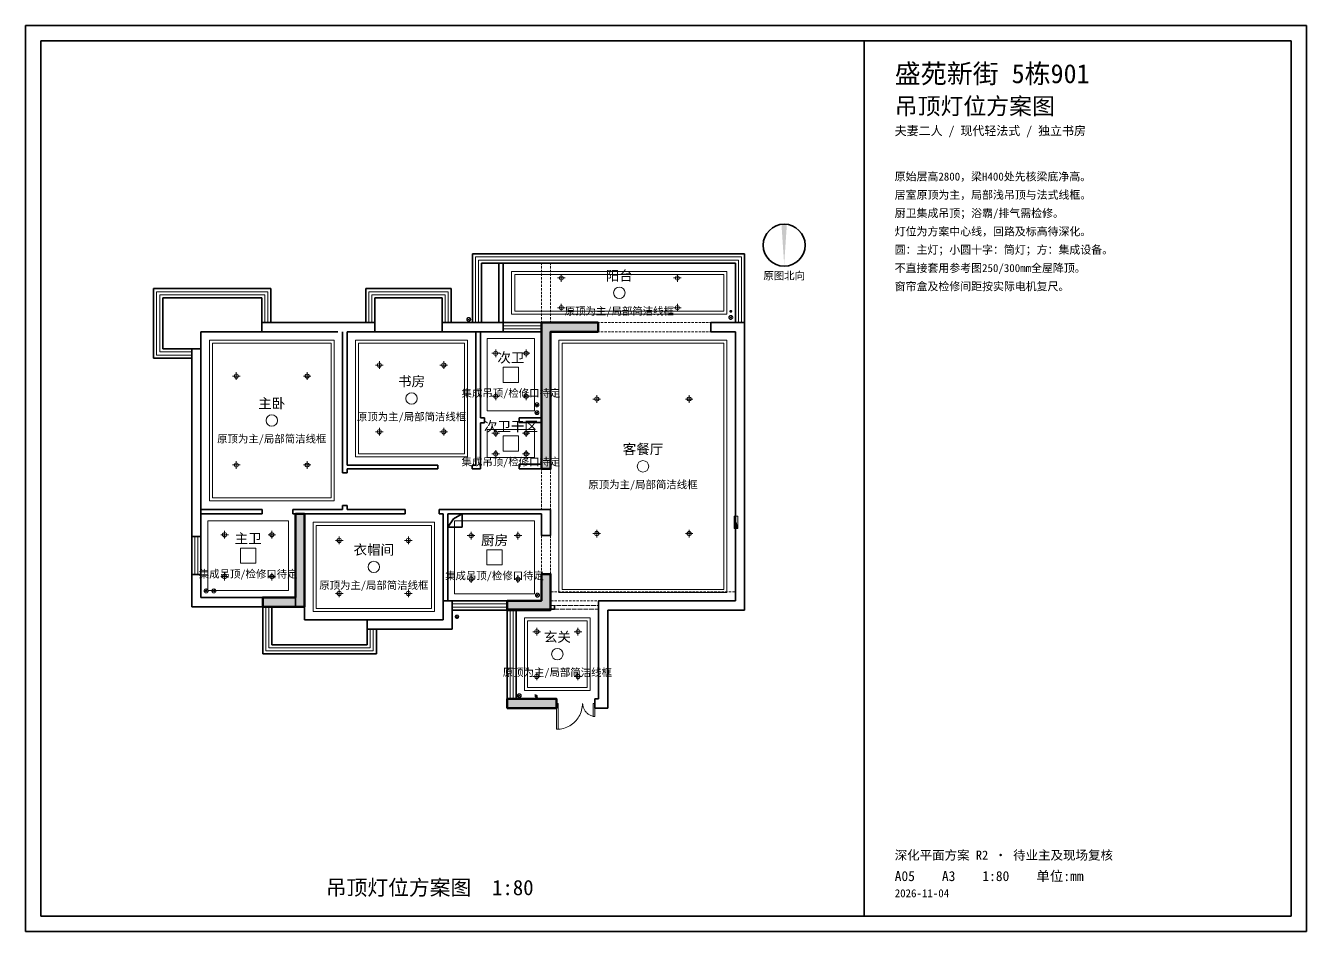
# Model space of a CAD drawing. Header units: millimetres. Extents: x -4600 to 229000, y -4300 to 19460.
# Drawn here: x 155400 to 189000, y -4300 to 19460 of the extents above; entities that cross this region are included whole.
import ezdxf
from ezdxf.enums import TextEntityAlignment as Align

# ---------------------------------------------------------------- set-up
doc = ezdxf.new("R2010")
doc.units = ezdxf.units.MM
doc.header["$LTSCALE"] = 100
doc.linetypes.add('DASHED', pattern=[1.524, 1.27, -0.254])
for name, color, linetype, lineweight in [('A-EX-BEAM', 8, 'Continuous', 13), ('A-EX-DOOR', 3, 'Continuous', 18), ('A-EX-OPENING', 8, 'DASHED', 13), ('A-EX-SERVICE', 6, 'Continuous', 13), ('A-EX-STRUCT', 7, 'Continuous', 50), ('A-EX-WALL', 7, 'Continuous', 35), ('A-EX-WINDOW', 4, 'Continuous', 18), ('A-NOTE', 7, 'Continuous', 18), ('A-SHEET', 7, 'Continuous', 35), ('A-TEXT', 7, 'Continuous', 18), ('R2-CEILING', 4, 'Continuous', 18), ('R2-LEGEND', 7, 'Continuous', 18), ('R2-LIGHT', 2, 'Continuous', 18)]:
    doc.layers.add(name, color=color, linetype=linetype, lineweight=lineweight)
doc.styles.add('CJK', font='simsun.ttc')

# ---------------------------------------------------------------- blocks, each defined once
blk = doc.blocks.new('SOURCE_PROPOSED')
at = {"layer": 'A-EX-STRUCT'}
for points in [[(8931, 9870), (10419, 9870), (10419, 9630), (9172, 9630), (9172, 6030), (8931, 6030)], [(2479, 4851), (2720, 4851), (2720, 2416), (1622, 2416), (1622, 2660), (2479, 2660)], [(8931, 3272), (9172, 3272), (9172, 2329), (8034, 2329), (8034, 2571), (8931, 2571)], [(8034, 0), (9329, 0), (9329, -241), (8034, -241)]]:
    blk.add_hatch(color=256, dxfattribs=at).paths.add_polyline_path(points)
at = {"layer": 'A-EX-BEAM'}
for p, q in [((8931, 11380), (8931, 11430)), ((9172, 11380), (9172, 11430)), ((8931, 11285), (8931, 11350)), ((8931, 11189), (8931, 11254)), ((8931, 11094), (8931, 11159)), ((9172, 11285), (9172, 11350)), ((9172, 11189), (9172, 11254)), ((9172, 11094), (9172, 11159)), ((8931, 11002), (8931, 11063)), ((8931, 10906), (8931, 10967)), ((8931, 10811), (8931, 10872)), ((8931, 10715), (8931, 10776)), ((9172, 11002), (9172, 11063)), ((9172, 10906), (9172, 10967)), ((9172, 10811), (9172, 10872)), ((9172, 10715), (9172, 10776)), ((8931, 10619), (8931, 10681)), ((8931, 10524), (8931, 10589)), ((8931, 10428), (8931, 10493)), ((9172, 10619), (9172, 10681)), ((9172, 10524), (9172, 10589)), ((9172, 10428), (9172, 10493)), ((8931, 10333), (8931, 10398)), ((8931, 10237), (8931, 10302)), ((8931, 10141), (8931, 10206)), ((8931, 10046), (8931, 10111)), ((9172, 10333), (9172, 10398)), ((9172, 10237), (9172, 10302)), ((9172, 10141), (9172, 10206)), ((9172, 10046), (9172, 10111)), ((8931, 9954), (8931, 10015)), ((8931, 9870), (8931, 9920)), ((9172, 9954), (9172, 10015)), ((9172, 9870), (9172, 9920)), ((10419, 9870), (10457, 9870)), ((10487, 9870), (10552, 9870)), ((10583, 9870), (10644, 9870)), ((10679, 9870), (10740, 9870)), ((10774, 9870), (10835, 9870)), ((10870, 9870), (10931, 9870)), ((10961, 9870), (11026, 9870)), ((11057, 9870), (11122, 9870)), ((11153, 9870), (11218, 9870)), ((11248, 9870), (11313, 9870)), ((11344, 9870), (11409, 9870)), ((11439, 9870), (11504, 9870)), ((11535, 9870), (11600, 9870)), ((11630, 9870), (11692, 9870)), ((11726, 9870), (11787, 9870)), ((11822, 9870), (11883, 9870)), ((11917, 9870), (11978, 9870)), ((12009, 9870), (12074, 9870)), ((12105, 9870), (12170, 9870)), ((12200, 9870), (12265, 9870)), ((12296, 9870), (12361, 9870)), ((12391, 9870), (12456, 9870)), ((12487, 9870), (12552, 9870)), ((12582, 9870), (12644, 9870)), ((12678, 9870), (12739, 9870)), ((12774, 9870), (12835, 9870)), ((12869, 9870), (12930, 9870)), ((12961, 9870), (13026, 9870)), ((13057, 9870), (13122, 9870)), ((13152, 9870), (13217, 9870)), ((13248, 9870), (13313, 9870)), ((13343, 9870), (13378, 9870)), ((10419, 9630), (10457, 9630)), ((10487, 9630), (10552, 9630)), ((10583, 9630), (10644, 9630)), ((10679, 9630), (10740, 9630)), ((10774, 9630), (10835, 9630)), ((10870, 9630), (10931, 9630)), ((10961, 9630), (11026, 9630)), ((11057, 9630), (11122, 9630)), ((11153, 9630), (11218, 9630)), ((11248, 9630), (11313, 9630)), ((11344, 9630), (11409, 9630)), ((11439, 9630), (11504, 9630)), ((11535, 9630), (11600, 9630)), ((11630, 9630), (11692, 9630)), ((11726, 9630), (11787, 9630)), ((11822, 9630), (11883, 9630)), ((11917, 9630), (11978, 9630)), ((12009, 9630), (12074, 9630)), ((12105, 9630), (12170, 9630)), ((12200, 9630), (12265, 9630)), ((12296, 9630), (12361, 9630)), ((12391, 9630), (12456, 9630)), ((12487, 9630), (12552, 9630)), ((12582, 9630), (12644, 9630)), ((12678, 9630), (12739, 9630)), ((12774, 9630), (12835, 9630)), ((12869, 9630), (12930, 9630)), ((12961, 9630), (13026, 9630)), ((13057, 9630), (13122, 9630)), ((13152, 9630), (13217, 9630)), ((13248, 9630), (13313, 9630)), ((13343, 9630), (13378, 9630)), ((8931, 6030), (8931, 5992)), ((8931, 5961), (8931, 5900)), ((8931, 5865), (8931, 5804)), ((8931, 5770), (8931, 5709)), ((9172, 6030), (9172, 5992)), ((9172, 5961), (9172, 5900)), ((9172, 5865), (9172, 5804)), ((9172, 5770), (9172, 5709)), ((8931, 5674), (8931, 5613)), ((8931, 5578), (8931, 5517)), ((8931, 5487), (8931, 5422)), ((8931, 5391), (8931, 5326)), ((9172, 5674), (9172, 5613)), ((9172, 5578), (9172, 5517)), ((9172, 5487), (9172, 5422)), ((9172, 5391), (9172, 5326)), ((8931, 5295), (8931, 5230)), ((8931, 5200), (8931, 5135)), ((8931, 5104), (8931, 5039)), ((9172, 5295), (9172, 5230)), ((9172, 5200), (9172, 5135)), ((9172, 5104), (9172, 5039)), ((8931, 5008), (8931, 4970)), ((9172, 5008), (9172, 4970)), ((13986, 4794), (13986, 4473)), ((14085, 4794), (13986, 4794)), ((14085, 4469), (13986, 4794)), ((13986, 4790), (13989, 4790)), ((13986, 4771), (13997, 4763)), ((13986, 4756), (14005, 4737)), ((13986, 4737), (14012, 4710)), ((13986, 4718), (14020, 4683)), ((13997, 4794), (13997, 4794)), ((14085, 4469), (14085, 4794)), ((14085, 4794), (14085, 4794)), ((13986, 4698), (14028, 4656)), ((13986, 4679), (14039, 4630)), ((13986, 4660), (14047, 4603)), ((13986, 4645), (14054, 4576)), ((13986, 4626), (14062, 4549)), ((13986, 4607), (14070, 4523)), ((13986, 4588), (14077, 4496)), ((13986, 4568), (14085, 4469)), ((13986, 4549), (14066, 4469)), ((13986, 4530), (14047, 4469)), ((13986, 4515), (14028, 4469)), ((13986, 4496), (14012, 4469)), ((13986, 4477), (13993, 4469)), ((13986, 4469), (14085, 4469)), ((13997, 4473), (13997, 4473)), ((14066, 4473), (14066, 4473)), ((8931, 4289), (8931, 4224)), ((8931, 4194), (8931, 4129)), ((8931, 4098), (8931, 4033)), ((9172, 4289), (9172, 4224)), ((9172, 4194), (9172, 4129)), ((9172, 4098), (9172, 4033)), ((8931, 4002), (8931, 3941)), ((8931, 3907), (8931, 3846)), ((8931, 3811), (8931, 3750)), ((8931, 3716), (8931, 3654)), ((9172, 4002), (9172, 3941)), ((9172, 3907), (9172, 3846)), ((9172, 3811), (9172, 3750)), ((9172, 3716), (9172, 3654)), ((8931, 3624), (8931, 3559)), ((8931, 3528), (8931, 3463)), ((8931, 3433), (8931, 3368)), ((9172, 3624), (9172, 3559)), ((9172, 3528), (9172, 3463)), ((9172, 3433), (9172, 3368)), ((8931, 3337), (8931, 3272)), ((9172, 3337), (9172, 3272)), ((9172, 2809), (9245, 2809)), ((9279, 2809), (9340, 2809)), ((9375, 2809), (9436, 2809)), ((9467, 2809), (9532, 2809)), ((9562, 2809), (9627, 2809)), ((9658, 2809), (9723, 2809)), ((9753, 2809), (9818, 2809)), ((9849, 2809), (9914, 2809)), ((9944, 2809), (10009, 2809)), ((10040, 2809), (10101, 2809)), ((10136, 2809), (10197, 2809)), ((10231, 2809), (10292, 2809)), ((10327, 2809), (10388, 2809)), ((10419, 2809), (10484, 2809)), ((10514, 2809), (10579, 2809)), ((10610, 2809), (10675, 2809)), ((10705, 2809), (10770, 2809)), ((10801, 2809), (10866, 2809)), ((10896, 2809), (10961, 2809)), ((10992, 2809), (11053, 2809)), ((11088, 2809), (11149, 2809)), ((11183, 2809), (11244, 2809)), ((11279, 2809), (11340, 2809)), ((11374, 2809), (11436, 2809)), ((11466, 2809), (11531, 2809)), ((11562, 2809), (11627, 2809)), ((11657, 2809), (11722, 2809)), ((11753, 2809), (11818, 2809)), ((11848, 2809), (11913, 2809)), ((11944, 2809), (12009, 2809)), ((12040, 2809), (12101, 2809)), ((12135, 2809), (12196, 2809)), ((12231, 2809), (12292, 2809)), ((12326, 2809), (12387, 2809)), ((12418, 2809), (12483, 2809)), ((12514, 2809), (12579, 2809)), ((12609, 2809), (12674, 2809)), ((12705, 2809), (12770, 2809)), ((12800, 2809), (12865, 2809)), ((12896, 2809), (12961, 2809)), ((12992, 2809), (13053, 2809)), ((13087, 2809), (13148, 2809)), ((13183, 2809), (13244, 2809)), ((13278, 2809), (13339, 2809)), ((13370, 2809), (13435, 2809)), ((13466, 2809), (13531, 2809)), ((13561, 2809), (13626, 2809)), ((13657, 2809), (13722, 2809)), ((13752, 2809), (13817, 2809)), ((13848, 2809), (13913, 2809)), ((13944, 2809), (14020, 2809)), ((9172, 2571), (9245, 2571)), ((9279, 2571), (9340, 2571)), ((9375, 2571), (9436, 2571)), ((9467, 2571), (9532, 2571)), ((9562, 2571), (9627, 2571)), ((9658, 2571), (9723, 2571)), ((9753, 2571), (9818, 2571)), ((9849, 2571), (9914, 2571)), ((9944, 2571), (10009, 2571)), ((10040, 2571), (10101, 2571)), ((10136, 2571), (10197, 2571)), ((10231, 2571), (10292, 2571)), ((10327, 2571), (10388, 2571)), ((10419, 2571), (10484, 2571)), ((10514, 2571), (10579, 2571)), ((10610, 2571), (10675, 2571)), ((10705, 2571), (10770, 2571)), ((10801, 2571), (10866, 2571)), ((10896, 2571), (10961, 2571)), ((10992, 2571), (11053, 2571)), ((11088, 2571), (11149, 2571)), ((11183, 2571), (11244, 2571)), ((11279, 2571), (11340, 2571)), ((11374, 2571), (11436, 2571)), ((11466, 2571), (11531, 2571)), ((11562, 2571), (11627, 2571)), ((11657, 2571), (11722, 2571)), ((11753, 2571), (11818, 2571)), ((11848, 2571), (11913, 2571)), ((11944, 2571), (12009, 2571)), ((12040, 2571), (12101, 2571)), ((12135, 2571), (12196, 2571)), ((12231, 2571), (12292, 2571)), ((12326, 2571), (12387, 2571)), ((12418, 2571), (12483, 2571)), ((12514, 2571), (12579, 2571)), ((12609, 2571), (12674, 2571)), ((12705, 2571), (12770, 2571)), ((12800, 2571), (12865, 2571)), ((12896, 2571), (12961, 2571)), ((12992, 2571), (13053, 2571)), ((13087, 2571), (13148, 2571)), ((13183, 2571), (13244, 2571)), ((13278, 2571), (13339, 2571)), ((13370, 2571), (13435, 2571)), ((13466, 2571), (13531, 2571)), ((13561, 2571), (13626, 2571)), ((13657, 2571), (13722, 2571)), ((13752, 2571), (13817, 2571)), ((13848, 2571), (13913, 2571)), ((13944, 2571), (14020, 2571))]:
    blk.add_line(p, q, dxfattribs=at)
at = {"layer": 'A-EX-DOOR'}
for p, q in [((10285, -459), (10285, -122)), ((10331, -122), (10285, -122)), ((10331, -122), (10331, -459)), ((10331, -459), (10285, -459))]:
    blk.add_line(p, q, dxfattribs=at)
blk.add_lwpolyline([(9329, -122), (9375, -122), (9375, -799), (9329, -799)], close=True, dxfattribs=at)
for points in [[(9331, -799), (9377, -798), (9423, -793), (9468, -785), (9511, -775), (9554, -762), (9595, -746), (9635, -727), (9673, -706), (9710, -683), (9746, -658), (9779, -630), (9811, -600), (9840, -569), (9868, -535), (9894, -500), (9917, -463), (9938, -425), (9956, -385), (9972, -343), (9985, -301), (9996, -257), (10003, -213), (10008, -167), (10009, -120)], [(10013, -118), (10014, -138), (10016, -158), (10019, -178), (10024, -197), (10029, -216), (10035, -235), (10042, -253), (10050, -271), (10060, -288), (10070, -304), (10080, -320), (10092, -335), (10105, -350), (10118, -364), (10132, -377), (10147, -390), (10162, -401), (10179, -412), (10195, -422), (10213, -431), (10231, -439), (10250, -446), (10269, -453), (10288, -458)]]:
    blk.add_lwpolyline(points, dxfattribs=at)
at = {"layer": 'A-EX-OPENING'}
for p, q in [((9172, 2447), (10430, 2447)), ((9272, 2348), (10430, 2348))]:
    blk.add_line(p, q, dxfattribs=at)
at = {"layer": 'A-EX-SERVICE'}
for p, q in [((8931, 11380), (8931, 11430)), ((9172, 11380), (9172, 11430)), ((8931, 11285), (8931, 11350)), ((8931, 11189), (8931, 11254)), ((8931, 11094), (8931, 11159)), ((9172, 11285), (9172, 11350)), ((9172, 11189), (9172, 11254)), ((9172, 11094), (9172, 11159)), ((8931, 11002), (8931, 11063)), ((8931, 10906), (8931, 10967)), ((8931, 10811), (8931, 10872)), ((8931, 10715), (8931, 10776)), ((9172, 11002), (9172, 11063)), ((9172, 10906), (9172, 10967)), ((9172, 10811), (9172, 10872)), ((9172, 10715), (9172, 10776)), ((8931, 10619), (8931, 10681)), ((8931, 10524), (8931, 10589)), ((8931, 10428), (8931, 10493)), ((9172, 10619), (9172, 10681)), ((9172, 10524), (9172, 10589)), ((9172, 10428), (9172, 10493)), ((8931, 10333), (8931, 10398)), ((8931, 10237), (8931, 10302)), ((8931, 10141), (8931, 10206)), ((8931, 10046), (8931, 10111)), ((9172, 10333), (9172, 10398)), ((9172, 10237), (9172, 10302)), ((9172, 10141), (9172, 10206)), ((9172, 10046), (9172, 10111)), ((13875, 10145), (13917, 10180)), ((13921, 10149), (13875, 10176)), ((7064, 9920), (6980, 9981)), ((6984, 9912), (7060, 9989)), ((8931, 9954), (8931, 10015)), ((8931, 9870), (8931, 9920)), ((9172, 9954), (9172, 10015)), ((9172, 9870), (9172, 9920)), ((10419, 9870), (10457, 9870)), ((10487, 9870), (10552, 9870)), ((10583, 9870), (10644, 9870)), ((10679, 9870), (10740, 9870)), ((10774, 9870), (10835, 9870)), ((10870, 9870), (10931, 9870)), ((10961, 9870), (11026, 9870)), ((11057, 9870), (11122, 9870)), ((11153, 9870), (11218, 9870)), ((11248, 9870), (11313, 9870)), ((11344, 9870), (11409, 9870)), ((11439, 9870), (11504, 9870)), ((11535, 9870), (11600, 9870)), ((11630, 9870), (11692, 9870)), ((11726, 9870), (11787, 9870)), ((11822, 9870), (11883, 9870)), ((11917, 9870), (11978, 9870)), ((12009, 9870), (12074, 9870)), ((12105, 9870), (12170, 9870)), ((12200, 9870), (12265, 9870)), ((12296, 9870), (12361, 9870)), ((12391, 9870), (12456, 9870)), ((12487, 9870), (12552, 9870)), ((12582, 9870), (12644, 9870)), ((12678, 9870), (12739, 9870)), ((12774, 9870), (12835, 9870)), ((12869, 9870), (12930, 9870)), ((12961, 9870), (13026, 9870)), ((13057, 9870), (13122, 9870)), ((13152, 9870), (13217, 9870)), ((13248, 9870), (13313, 9870)), ((13343, 9870), (13378, 9870)), ((13940, 9973), (13856, 10034)), ((13859, 9966), (13936, 10042)), ((10419, 9630), (10457, 9630)), ((10487, 9630), (10552, 9630)), ((10583, 9630), (10644, 9630)), ((10679, 9630), (10740, 9630)), ((10774, 9630), (10835, 9630)), ((10870, 9630), (10931, 9630)), ((10961, 9630), (11026, 9630)), ((11057, 9630), (11122, 9630)), ((11153, 9630), (11218, 9630)), ((11248, 9630), (11313, 9630)), ((11344, 9630), (11409, 9630)), ((11439, 9630), (11504, 9630)), ((11535, 9630), (11600, 9630)), ((11630, 9630), (11692, 9630)), ((11726, 9630), (11787, 9630)), ((11822, 9630), (11883, 9630)), ((11917, 9630), (11978, 9630)), ((12009, 9630), (12074, 9630)), ((12105, 9630), (12170, 9630)), ((12200, 9630), (12265, 9630)), ((12296, 9630), (12361, 9630)), ((12391, 9630), (12456, 9630)), ((12487, 9630), (12552, 9630)), ((12582, 9630), (12644, 9630)), ((12678, 9630), (12739, 9630)), ((12774, 9630), (12835, 9630)), ((12869, 9630), (12930, 9630)), ((12961, 9630), (13026, 9630)), ((13057, 9630), (13122, 9630)), ((13152, 9630), (13217, 9630)), ((13248, 9630), (13313, 9630)), ((13343, 9630), (13378, 9630)), ((8855, 7681), (8771, 7742)), ((8775, 7673), (8851, 7750)), ((8855, 7475), (8771, 7540)), ((8775, 7471), (8851, 7543)), ((8931, 6030), (8931, 5992)), ((8931, 5961), (8931, 5900)), ((8931, 5865), (8931, 5804)), ((8931, 5770), (8931, 5709)), ((9172, 6030), (9172, 5992)), ((9172, 5961), (9172, 5900)), ((9172, 5865), (9172, 5804)), ((9172, 5770), (9172, 5709)), ((8931, 5674), (8931, 5613)), ((8931, 5578), (8931, 5517)), ((8931, 5487), (8931, 5422)), ((8931, 5391), (8931, 5326)), ((9172, 5674), (9172, 5613)), ((9172, 5578), (9172, 5517)), ((9172, 5487), (9172, 5422)), ((9172, 5391), (9172, 5326)), ((8931, 5295), (8931, 5230)), ((8931, 5200), (8931, 5135)), ((8931, 5104), (8931, 5039)), ((9172, 5295), (9172, 5230)), ((9172, 5200), (9172, 5135)), ((9172, 5104), (9172, 5039)), ((8931, 5008), (8931, 4970)), ((9172, 5008), (9172, 4970)), ((13986, 4794), (13986, 4473)), ((14085, 4794), (13986, 4794)), ((14085, 4469), (13986, 4794)), ((13986, 4790), (13989, 4790)), ((13986, 4771), (13997, 4763)), ((13986, 4756), (14005, 4737)), ((13986, 4737), (14012, 4710)), ((13986, 4718), (14020, 4683)), ((13997, 4794), (13997, 4794)), ((14085, 4469), (14085, 4794)), ((14085, 4794), (14085, 4794)), ((13986, 4698), (14028, 4656)), ((13986, 4679), (14039, 4630)), ((13986, 4660), (14047, 4603)), ((13986, 4645), (14054, 4576)), ((13986, 4626), (14062, 4549)), ((13986, 4607), (14070, 4523)), ((13986, 4588), (14077, 4496)), ((13986, 4568), (14085, 4469)), ((13986, 4549), (14066, 4469)), ((13986, 4530), (14047, 4469)), ((13986, 4515), (14028, 4469)), ((13986, 4496), (14012, 4469)), ((13986, 4477), (13993, 4469)), ((13986, 4469), (14085, 4469)), ((13997, 4473), (13997, 4473)), ((14066, 4473), (14066, 4473)), ((8931, 4289), (8931, 4224)), ((8931, 4194), (8931, 4129)), ((8931, 4098), (8931, 4033)), ((9172, 4289), (9172, 4224)), ((9172, 4194), (9172, 4129)), ((9172, 4098), (9172, 4033)), ((8931, 4002), (8931, 3941)), ((8931, 3907), (8931, 3846)), ((8931, 3811), (8931, 3750)), ((8931, 3716), (8931, 3654)), ((9172, 4002), (9172, 3941)), ((9172, 3907), (9172, 3846)), ((9172, 3811), (9172, 3750)), ((9172, 3716), (9172, 3654)), ((8931, 3624), (8931, 3559)), ((8931, 3528), (8931, 3463)), ((8931, 3433), (8931, 3368)), ((9172, 3624), (9172, 3559)), ((9172, 3528), (9172, 3463)), ((9172, 3433), (9172, 3368)), ((8931, 3337), (8931, 3272)), ((9172, 3337), (9172, 3272)), ((176, 2798), (92, 2863)), ((96, 2794), (172, 2867)), ((379, 2798), (295, 2863)), ((298, 2794), (375, 2867)), ((8866, 2687), (8778, 2748)), ((8786, 2679), (8859, 2752)), ((9172, 2809), (9245, 2809)), ((9279, 2809), (9340, 2809)), ((9375, 2809), (9436, 2809)), ((9467, 2809), (9532, 2809)), ((9562, 2809), (9627, 2809)), ((9658, 2809), (9723, 2809)), ((9753, 2809), (9818, 2809)), ((9849, 2809), (9914, 2809)), ((9944, 2809), (10009, 2809)), ((10040, 2809), (10101, 2809)), ((10136, 2809), (10197, 2809)), ((10231, 2809), (10292, 2809)), ((10327, 2809), (10388, 2809)), ((10419, 2809), (10484, 2809)), ((10514, 2809), (10579, 2809)), ((10610, 2809), (10675, 2809)), ((10705, 2809), (10770, 2809)), ((10801, 2809), (10866, 2809)), ((10896, 2809), (10961, 2809)), ((10992, 2809), (11053, 2809)), ((11088, 2809), (11149, 2809)), ((11183, 2809), (11244, 2809)), ((11279, 2809), (11340, 2809)), ((11374, 2809), (11436, 2809)), ((11466, 2809), (11531, 2809)), ((11562, 2809), (11627, 2809)), ((11657, 2809), (11722, 2809)), ((11753, 2809), (11818, 2809)), ((11848, 2809), (11913, 2809)), ((11944, 2809), (12009, 2809)), ((12040, 2809), (12101, 2809)), ((12135, 2809), (12196, 2809)), ((12231, 2809), (12292, 2809)), ((12326, 2809), (12387, 2809)), ((12418, 2809), (12483, 2809)), ((12514, 2809), (12579, 2809)), ((12609, 2809), (12674, 2809)), ((12705, 2809), (12770, 2809)), ((12800, 2809), (12865, 2809)), ((12896, 2809), (12961, 2809)), ((12992, 2809), (13053, 2809)), ((13087, 2809), (13148, 2809)), ((13183, 2809), (13244, 2809)), ((13278, 2809), (13339, 2809)), ((13370, 2809), (13435, 2809)), ((13466, 2809), (13531, 2809)), ((13561, 2809), (13626, 2809)), ((13657, 2809), (13722, 2809)), ((13752, 2809), (13817, 2809)), ((13848, 2809), (13913, 2809)), ((13944, 2809), (14020, 2809)), ((9172, 2571), (9245, 2571)), ((9279, 2571), (9340, 2571)), ((9375, 2571), (9436, 2571)), ((9467, 2571), (9532, 2571)), ((9562, 2571), (9627, 2571)), ((9658, 2571), (9723, 2571)), ((9753, 2571), (9818, 2571)), ((9849, 2571), (9914, 2571)), ((9944, 2571), (10009, 2571)), ((10040, 2571), (10101, 2571)), ((10136, 2571), (10197, 2571)), ((10231, 2571), (10292, 2571)), ((10327, 2571), (10388, 2571)), ((10419, 2571), (10484, 2571)), ((10514, 2571), (10579, 2571)), ((10610, 2571), (10675, 2571)), ((10705, 2571), (10770, 2571)), ((10801, 2571), (10866, 2571)), ((10896, 2571), (10961, 2571)), ((10992, 2571), (11053, 2571)), ((11088, 2571), (11149, 2571)), ((11183, 2571), (11244, 2571)), ((11279, 2571), (11340, 2571)), ((11374, 2571), (11436, 2571)), ((11466, 2571), (11531, 2571)), ((11562, 2571), (11627, 2571)), ((11657, 2571), (11722, 2571)), ((11753, 2571), (11818, 2571)), ((11848, 2571), (11913, 2571)), ((11944, 2571), (12009, 2571)), ((12040, 2571), (12101, 2571)), ((12135, 2571), (12196, 2571)), ((12231, 2571), (12292, 2571)), ((12326, 2571), (12387, 2571)), ((12418, 2571), (12483, 2571)), ((12514, 2571), (12579, 2571)), ((12609, 2571), (12674, 2571)), ((12705, 2571), (12770, 2571)), ((12800, 2571), (12865, 2571)), ((12896, 2571), (12961, 2571)), ((12992, 2571), (13053, 2571)), ((13087, 2571), (13148, 2571)), ((13183, 2571), (13244, 2571)), ((13278, 2571), (13339, 2571)), ((13370, 2571), (13435, 2571)), ((13466, 2571), (13531, 2571)), ((13561, 2571), (13626, 2571)), ((13657, 2571), (13722, 2571)), ((13752, 2571), (13817, 2571)), ((13848, 2571), (13913, 2571)), ((13944, 2571), (14020, 2571)), ((6669, 2153), (6684, 2153)), ((6684, 2153), (6688, 2153)), ((6692, 2153), (6707, 2153)), ((6711, 2130), (6707, 2126)), ((6707, 2126), (6711, 2122)), ((6711, 2153), (6719, 2153)), ((6715, 2134), (6711, 2130)), ((6711, 2122), (6715, 2118)), ((6715, 2187), (6715, 2202)), ((6715, 2179), (6715, 2183)), ((6715, 2164), (6715, 2176)), ((6715, 2149), (6715, 2156)), ((6715, 2130), (6715, 2145)), ((6719, 2130), (6715, 2134)), ((6715, 2107), (6715, 2122)), ((6715, 2118), (6719, 2122)), ((6722, 2126), (6719, 2130)), ((6719, 2122), (6722, 2126)), ((6722, 2153), (6738, 2153)), ((6742, 2153), (6746, 2153)), ((6749, 2153), (6765, 2153)), ((8392, 50), (8308, 111)), ((8312, 42), (8389, 119)), ((8759, 115), (8828, 23)), ((8767, 73), (8771, 76)), ((8821, 73), (8767, 73)), ((8821, 73), (8767, 73)), ((8767, 73), (8821, 65)), ((8767, 73), (8821, 65)), ((8771, 65), (8767, 73)), ((8771, 80), (8775, 84)), ((8821, 80), (8771, 80)), ((8821, 80), (8771, 80)), ((8771, 80), (8821, 76)), ((8771, 80), (8821, 76)), ((8771, 76), (8771, 80)), ((8821, 76), (8771, 76)), ((8821, 76), (8771, 76)), ((8771, 76), (8821, 73)), ((8771, 76), (8821, 73)), ((8821, 65), (8771, 65)), ((8821, 65), (8771, 65)), ((8771, 65), (8821, 61)), ((8771, 65), (8821, 61)), ((8771, 61), (8771, 65)), ((8821, 61), (8771, 61)), ((8821, 61), (8771, 61)), ((8771, 61), (8817, 57)), ((8771, 61), (8817, 57)), ((8775, 57), (8771, 61)), ((8775, 88), (8778, 92)), ((8817, 88), (8775, 88)), ((8817, 88), (8775, 88)), ((8775, 88), (8817, 84)), ((8775, 88), (8817, 84)), ((8775, 84), (8775, 88)), ((8817, 84), (8775, 84)), ((8817, 84), (8775, 84)), ((8775, 84), (8821, 80)), ((8775, 84), (8821, 80)), ((8817, 57), (8775, 57)), ((8817, 57), (8775, 57)), ((8775, 57), (8817, 54)), ((8775, 57), (8817, 54)), ((8775, 54), (8775, 57)), ((8817, 54), (8775, 54)), ((8817, 54), (8775, 54)), ((8775, 54), (8813, 50)), ((8775, 54), (8813, 50)), ((8778, 50), (8775, 54)), ((8778, 92), (8782, 96)), ((8813, 92), (8778, 92)), ((8813, 92), (8778, 92)), ((8778, 92), (8817, 88)), ((8778, 92), (8817, 88)), ((8813, 50), (8778, 50)), ((8813, 50), (8778, 50)), ((8778, 50), (8805, 46)), ((8778, 50), (8805, 46)), ((8782, 46), (8778, 50)), ((8805, 96), (8782, 96)), ((8782, 96), (8786, 96)), ((8805, 96), (8782, 96)), ((8782, 96), (8813, 92)), ((8782, 96), (8813, 92)), ((8805, 46), (8782, 46)), ((8805, 46), (8782, 46)), ((8782, 46), (8801, 46)), ((8782, 46), (8801, 46)), ((8786, 46), (8782, 46)), ((8801, 96), (8786, 96)), ((8786, 96), (8794, 96)), ((8801, 96), (8786, 96)), ((8786, 96), (8805, 96)), ((8786, 96), (8805, 96)), ((8801, 46), (8786, 46)), ((8801, 46), (8786, 46)), ((8786, 46), (8798, 46)), ((8786, 46), (8798, 46)), ((8794, 46), (8786, 46)), ((8798, 96), (8794, 96)), ((8794, 96), (8801, 96)), ((8794, 96), (8801, 96)), ((8798, 46), (8794, 46)), ((8801, 96), (8798, 96)), ((8798, 46), (8801, 46)), ((8805, 96), (8801, 96)), ((8801, 46), (8805, 46)), ((8813, 92), (8805, 96)), ((8805, 46), (8813, 50)), ((8817, 88), (8813, 92)), ((8813, 50), (8817, 54)), ((8817, 84), (8817, 88)), ((8821, 80), (8817, 84)), ((8817, 57), (8821, 61)), ((8817, 54), (8817, 57)), ((8821, 76), (8821, 80)), ((8821, 73), (8821, 76)), ((8821, 65), (8821, 73)), ((8821, 61), (8821, 65))]:
    blk.add_line(p, q, dxfattribs=at)
for points in [[(13900, 10191), (13898, 10191), (13896, 10191), (13895, 10191), (13893, 10190), (13891, 10190), (13890, 10189), (13888, 10189), (13887, 10188), (13886, 10187), (13884, 10186), (13883, 10185), (13882, 10184), (13881, 10183), (13880, 10182), (13879, 10180), (13878, 10179), (13877, 10177), (13877, 10176), (13876, 10174), (13876, 10173), (13875, 10171), (13875, 10170), (13875, 10168), (13875, 10166)], [(13875, 10166), (13875, 10165), (13875, 10163), (13875, 10161), (13876, 10160), (13876, 10158), (13877, 10157), (13877, 10155), (13878, 10154), (13879, 10152), (13880, 10151), (13881, 10150), (13882, 10149), (13883, 10148), (13884, 10147), (13886, 10146), (13887, 10145), (13888, 10144), (13890, 10143), (13891, 10143), (13893, 10142), (13895, 10142), (13896, 10142), (13898, 10142), (13900, 10141)], [(13924, 10166), (13924, 10168), (13924, 10170), (13924, 10171), (13924, 10173), (13923, 10174), (13922, 10176), (13922, 10177), (13921, 10179), (13920, 10180), (13919, 10182), (13918, 10183), (13917, 10184), (13916, 10185), (13915, 10186), (13913, 10187), (13912, 10188), (13911, 10189), (13909, 10189), (13908, 10190), (13906, 10190), (13905, 10191), (13903, 10191), (13901, 10191), (13900, 10191)], [(13900, 10141), (13901, 10142), (13903, 10142), (13905, 10142), (13906, 10142), (13908, 10143), (13909, 10143), (13911, 10144), (13912, 10145), (13913, 10146), (13915, 10147), (13916, 10148), (13917, 10149), (13918, 10150), (13919, 10151), (13920, 10152), (13921, 10154), (13922, 10155), (13922, 10157), (13923, 10158), (13924, 10160), (13924, 10161), (13924, 10163), (13924, 10165), (13924, 10166)], [(7024, 10004), (7020, 10004), (7017, 10003), (7013, 10003), (7010, 10002), (7007, 10001), (7004, 10000), (7001, 9998), (6998, 9997), (6995, 9995), (6992, 9993), (6990, 9991), (6987, 9989), (6985, 9986), (6983, 9984), (6981, 9981), (6979, 9978), (6978, 9975), (6976, 9972), (6975, 9969), (6974, 9966), (6973, 9963), (6973, 9959), (6972, 9956), (6972, 9952)], [(6972, 9952), (6972, 9949), (6973, 9945), (6973, 9942), (6974, 9938), (6975, 9935), (6976, 9932), (6978, 9929), (6979, 9926), (6981, 9923), (6983, 9921), (6985, 9918), (6987, 9916), (6990, 9913), (6992, 9911), (6995, 9909), (6998, 9908), (7001, 9906), (7004, 9905), (7007, 9903), (7010, 9902), (7013, 9902), (7017, 9901), (7020, 9901), (7024, 9901)], [(7076, 9952), (7076, 9956), (7075, 9959), (7075, 9963), (7074, 9966), (7073, 9969), (7072, 9972), (7070, 9975), (7069, 9978), (7067, 9981), (7065, 9984), (7063, 9986), (7061, 9989), (7058, 9991), (7056, 9993), (7053, 9995), (7050, 9997), (7047, 9998), (7044, 10000), (7041, 10001), (7038, 10002), (7034, 10003), (7031, 10003), (7027, 10004), (7024, 10004)], [(7024, 9901), (7027, 9901), (7031, 9901), (7034, 9902), (7038, 9902), (7041, 9903), (7044, 9905), (7047, 9906), (7050, 9908), (7053, 9909), (7056, 9911), (7058, 9913), (7061, 9916), (7063, 9918), (7065, 9921), (7067, 9923), (7069, 9926), (7070, 9929), (7072, 9932), (7073, 9935), (7074, 9938), (7075, 9942), (7075, 9945), (7076, 9949), (7076, 9952)], [(13900, 10057), (13896, 10057), (13893, 10057), (13889, 10056), (13886, 10056), (13883, 10055), (13879, 10053), (13876, 10052), (13874, 10050), (13871, 10049), (13868, 10047), (13865, 10044), (13863, 10042), (13861, 10040), (13859, 10037), (13857, 10035), (13855, 10032), (13853, 10029), (13852, 10026), (13851, 10023), (13850, 10019), (13849, 10016), (13848, 10013), (13848, 10009), (13848, 10006)], [(13848, 10006), (13848, 10002), (13848, 9999), (13849, 9995), (13850, 9992), (13851, 9989), (13852, 9986), (13853, 9983), (13855, 9980), (13857, 9977), (13859, 9974), (13861, 9972), (13863, 9969), (13865, 9967), (13868, 9965), (13871, 9963), (13874, 9961), (13876, 9960), (13879, 9958), (13883, 9957), (13886, 9956), (13889, 9955), (13893, 9955), (13896, 9954), (13900, 9954)], [(13951, 10006), (13951, 10009), (13951, 10013), (13950, 10016), (13949, 10019), (13948, 10023), (13947, 10026), (13946, 10029), (13944, 10032), (13942, 10035), (13940, 10037), (13938, 10040), (13936, 10042), (13934, 10044), (13931, 10047), (13928, 10049), (13926, 10050), (13923, 10052), (13920, 10053), (13917, 10055), (13913, 10056), (13910, 10056), (13907, 10057), (13903, 10057), (13900, 10057)], [(13900, 9954), (13903, 9954), (13907, 9955), (13910, 9955), (13913, 9956), (13917, 9957), (13920, 9958), (13923, 9960), (13926, 9961), (13928, 9963), (13931, 9965), (13934, 9967), (13936, 9969), (13938, 9972), (13940, 9974), (13942, 9977), (13944, 9980), (13946, 9983), (13947, 9986), (13948, 9989), (13949, 9992), (13950, 9995), (13951, 9999), (13951, 10002), (13951, 10006)], [(8815, 7765), (8811, 7765), (8808, 7765), (8804, 7764), (8801, 7763), (8798, 7762), (8795, 7761), (8792, 7760), (8789, 7758), (8786, 7756), (8783, 7754), (8781, 7752), (8778, 7750), (8776, 7748), (8774, 7745), (8772, 7742), (8770, 7739), (8769, 7737), (8767, 7734), (8766, 7730), (8765, 7727), (8764, 7724), (8764, 7720), (8763, 7717), (8763, 7713)], [(8866, 7713), (8866, 7717), (8866, 7720), (8865, 7724), (8865, 7727), (8864, 7730), (8862, 7734), (8861, 7737), (8859, 7739), (8858, 7742), (8856, 7745), (8854, 7748), (8851, 7750), (8849, 7752), (8846, 7754), (8844, 7756), (8841, 7758), (8838, 7760), (8835, 7761), (8832, 7762), (8828, 7763), (8825, 7764), (8822, 7765), (8818, 7765), (8815, 7765)], [(8763, 7713), (8763, 7710), (8764, 7706), (8764, 7703), (8765, 7700), (8766, 7696), (8767, 7693), (8769, 7690), (8770, 7687), (8772, 7685), (8774, 7682), (8776, 7679), (8778, 7677), (8781, 7675), (8783, 7673), (8786, 7671), (8789, 7669), (8792, 7667), (8795, 7666), (8798, 7665), (8801, 7664), (8804, 7663), (8808, 7662), (8811, 7662), (8815, 7662)], [(8815, 7559), (8811, 7559), (8808, 7558), (8804, 7558), (8801, 7557), (8798, 7556), (8795, 7555), (8792, 7553), (8789, 7552), (8786, 7550), (8783, 7548), (8781, 7546), (8778, 7544), (8776, 7541), (8774, 7539), (8772, 7536), (8770, 7533), (8769, 7530), (8767, 7527), (8766, 7524), (8765, 7521), (8764, 7517), (8764, 7514), (8763, 7511), (8763, 7507)], [(8763, 7507), (8763, 7504), (8764, 7500), (8764, 7497), (8765, 7493), (8766, 7490), (8767, 7487), (8769, 7484), (8770, 7481), (8772, 7478), (8774, 7476), (8776, 7473), (8778, 7471), (8781, 7468), (8783, 7466), (8786, 7464), (8789, 7463), (8792, 7461), (8795, 7460), (8798, 7458), (8801, 7457), (8804, 7457), (8808, 7456), (8811, 7456), (8815, 7455)], [(8815, 7662), (8818, 7662), (8822, 7662), (8825, 7663), (8828, 7664), (8832, 7665), (8835, 7666), (8838, 7667), (8841, 7669), (8844, 7671), (8846, 7673), (8849, 7675), (8851, 7677), (8854, 7679), (8856, 7682), (8858, 7685), (8859, 7687), (8861, 7690), (8862, 7693), (8864, 7696), (8865, 7700), (8865, 7703), (8866, 7706), (8866, 7710), (8866, 7713)], [(8866, 7507), (8866, 7511), (8866, 7514), (8865, 7517), (8865, 7521), (8864, 7524), (8862, 7527), (8861, 7530), (8859, 7533), (8858, 7536), (8856, 7539), (8854, 7541), (8851, 7544), (8849, 7546), (8846, 7548), (8844, 7550), (8841, 7552), (8838, 7553), (8835, 7555), (8832, 7556), (8828, 7557), (8825, 7558), (8822, 7558), (8818, 7559), (8815, 7559)], [(8815, 7455), (8818, 7456), (8822, 7456), (8825, 7457), (8828, 7457), (8832, 7458), (8835, 7460), (8838, 7461), (8841, 7463), (8844, 7464), (8846, 7466), (8849, 7468), (8851, 7471), (8854, 7473), (8856, 7476), (8858, 7478), (8859, 7481), (8861, 7484), (8862, 7487), (8864, 7490), (8865, 7493), (8865, 7497), (8866, 7500), (8866, 7504), (8866, 7507)], [(136, 2882), (132, 2882), (129, 2881), (125, 2881), (122, 2880), (119, 2879), (116, 2878), (113, 2876), (110, 2875), (107, 2873), (104, 2871), (102, 2869), (99, 2867), (97, 2864), (95, 2862), (93, 2859), (91, 2856), (90, 2853), (88, 2850), (87, 2847), (86, 2844), (85, 2841), (85, 2837), (84, 2834), (84, 2830)], [(84, 2830), (84, 2827), (85, 2823), (85, 2820), (86, 2816), (87, 2813), (88, 2810), (90, 2807), (91, 2804), (93, 2801), (95, 2799), (97, 2796), (99, 2794), (102, 2791), (104, 2789), (107, 2787), (110, 2786), (113, 2784), (116, 2783), (119, 2781), (122, 2780), (125, 2780), (129, 2779), (132, 2779), (136, 2779)], [(187, 2830), (187, 2834), (187, 2837), (186, 2841), (186, 2844), (185, 2847), (183, 2850), (182, 2853), (180, 2856), (179, 2859), (177, 2862), (175, 2864), (172, 2867), (170, 2869), (167, 2871), (165, 2873), (162, 2875), (159, 2876), (156, 2878), (153, 2879), (150, 2880), (146, 2881), (143, 2881), (139, 2882), (136, 2882)], [(136, 2779), (139, 2779), (143, 2779), (146, 2780), (150, 2780), (153, 2781), (156, 2783), (159, 2784), (162, 2786), (165, 2787), (167, 2789), (170, 2791), (172, 2794), (175, 2796), (177, 2799), (179, 2801), (180, 2804), (182, 2807), (183, 2810), (185, 2813), (186, 2816), (186, 2820), (187, 2823), (187, 2827), (187, 2830)], [(339, 2882), (335, 2882), (332, 2881), (328, 2881), (325, 2880), (322, 2879), (318, 2878), (315, 2876), (312, 2875), (310, 2873), (307, 2871), (304, 2869), (302, 2867), (300, 2864), (298, 2862), (296, 2859), (294, 2856), (292, 2853), (291, 2850), (290, 2847), (289, 2844), (288, 2841), (287, 2837), (287, 2834), (287, 2830)], [(287, 2830), (287, 2827), (287, 2823), (288, 2820), (289, 2816), (290, 2813), (291, 2810), (292, 2807), (294, 2804), (296, 2801), (298, 2799), (300, 2796), (302, 2794), (304, 2791), (307, 2789), (310, 2787), (312, 2786), (315, 2784), (318, 2783), (322, 2781), (325, 2780), (328, 2780), (332, 2779), (335, 2779), (339, 2779)], [(390, 2830), (390, 2834), (390, 2837), (389, 2841), (388, 2844), (387, 2847), (386, 2850), (385, 2853), (383, 2856), (381, 2859), (379, 2862), (377, 2864), (375, 2867), (373, 2869), (370, 2871), (367, 2873), (365, 2875), (362, 2876), (359, 2878), (356, 2879), (352, 2880), (349, 2881), (346, 2881), (342, 2882), (339, 2882)], [(339, 2779), (342, 2779), (346, 2779), (349, 2780), (352, 2780), (356, 2781), (359, 2783), (362, 2784), (365, 2786), (367, 2787), (370, 2789), (373, 2791), (375, 2794), (377, 2796), (379, 2799), (381, 2801), (383, 2804), (385, 2807), (386, 2810), (387, 2813), (388, 2816), (389, 2820), (390, 2823), (390, 2827), (390, 2830)], [(8826, 2771), (8823, 2771), (8819, 2770), (8816, 2770), (8813, 2769), (8809, 2768), (8806, 2767), (8803, 2765), (8800, 2764), (8797, 2762), (8795, 2760), (8792, 2758), (8790, 2756), (8787, 2753), (8785, 2751), (8783, 2748), (8782, 2745), (8780, 2742), (8779, 2739), (8777, 2736), (8776, 2733), (8776, 2730), (8775, 2726), (8775, 2723), (8775, 2719)], [(8775, 2719), (8775, 2716), (8775, 2712), (8776, 2709), (8776, 2706), (8777, 2702), (8779, 2699), (8780, 2696), (8782, 2693), (8783, 2690), (8785, 2688), (8787, 2685), (8790, 2683), (8792, 2681), (8795, 2678), (8797, 2676), (8800, 2675), (8803, 2673), (8806, 2672), (8809, 2670), (8813, 2669), (8816, 2669), (8819, 2668), (8823, 2668), (8826, 2668)], [(8878, 2719), (8878, 2723), (8877, 2726), (8877, 2730), (8876, 2733), (8875, 2736), (8874, 2739), (8872, 2742), (8871, 2745), (8869, 2748), (8867, 2751), (8865, 2753), (8863, 2756), (8860, 2758), (8858, 2760), (8855, 2762), (8852, 2764), (8849, 2765), (8846, 2767), (8843, 2768), (8840, 2769), (8837, 2770), (8833, 2770), (8830, 2771), (8826, 2771)], [(8826, 2668), (8830, 2668), (8833, 2668), (8837, 2669), (8840, 2669), (8843, 2670), (8846, 2672), (8849, 2673), (8852, 2675), (8855, 2676), (8858, 2678), (8860, 2681), (8863, 2683), (8865, 2685), (8867, 2688), (8869, 2690), (8871, 2693), (8872, 2696), (8874, 2699), (8875, 2702), (8876, 2706), (8877, 2709), (8877, 2712), (8878, 2716), (8878, 2719)], [(6717, 2199), (6714, 2198), (6711, 2198), (6708, 2198), (6705, 2197), (6702, 2196), (6700, 2195), (6697, 2194), (6694, 2193), (6692, 2191), (6690, 2189), (6688, 2188), (6685, 2186), (6684, 2184), (6682, 2181), (6680, 2179), (6679, 2177), (6677, 2174), (6676, 2172), (6675, 2169), (6674, 2166), (6673, 2163), (6673, 2161), (6673, 2158), (6673, 2155)], [(6673, 2155), (6673, 2152), (6673, 2149), (6673, 2146), (6674, 2143), (6675, 2140), (6676, 2137), (6677, 2135), (6679, 2132), (6680, 2130), (6682, 2128), (6684, 2126), (6685, 2123), (6688, 2122), (6690, 2120), (6692, 2118), (6694, 2117), (6697, 2115), (6700, 2114), (6702, 2113), (6705, 2112), (6708, 2111), (6711, 2111), (6714, 2111), (6717, 2111)], [(6761, 2155), (6761, 2158), (6760, 2161), (6760, 2163), (6759, 2166), (6758, 2169), (6757, 2172), (6756, 2174), (6755, 2177), (6753, 2179), (6752, 2181), (6750, 2184), (6748, 2186), (6746, 2188), (6744, 2189), (6741, 2191), (6739, 2193), (6737, 2194), (6734, 2195), (6731, 2196), (6728, 2197), (6726, 2198), (6723, 2198), (6720, 2198), (6717, 2199)], [(6717, 2111), (6720, 2111), (6723, 2111), (6726, 2111), (6728, 2112), (6731, 2113), (6734, 2114), (6737, 2115), (6739, 2117), (6741, 2118), (6744, 2120), (6746, 2122), (6748, 2123), (6750, 2126), (6752, 2128), (6753, 2130), (6755, 2132), (6756, 2135), (6757, 2137), (6758, 2140), (6759, 2143), (6760, 2146), (6760, 2149), (6761, 2152), (6761, 2155)], [(8352, 134), (8349, 134), (8345, 133), (8342, 133), (8338, 132), (8335, 131), (8332, 130), (8329, 128), (8326, 127), (8323, 125), (8321, 123), (8318, 121), (8316, 119), (8313, 116), (8311, 114), (8309, 111), (8308, 108), (8306, 105), (8305, 102), (8303, 99), (8302, 96), (8302, 93), (8301, 89), (8301, 86), (8301, 82)], [(8301, 82), (8301, 79), (8301, 75), (8302, 72), (8302, 68), (8303, 65), (8305, 62), (8306, 59), (8308, 56), (8309, 53), (8311, 51), (8313, 48), (8316, 46), (8318, 43), (8321, 41), (8323, 39), (8326, 38), (8329, 36), (8332, 35), (8335, 33), (8338, 32), (8342, 32), (8345, 31), (8349, 31), (8352, 31)], [(8404, 82), (8404, 86), (8403, 89), (8403, 93), (8402, 96), (8401, 99), (8400, 102), (8398, 105), (8397, 108), (8395, 111), (8393, 114), (8391, 116), (8389, 119), (8386, 121), (8384, 123), (8381, 125), (8378, 127), (8375, 128), (8372, 130), (8369, 131), (8366, 132), (8363, 133), (8359, 133), (8356, 134), (8352, 134)], [(8352, 31), (8356, 31), (8359, 31), (8363, 32), (8366, 32), (8369, 33), (8372, 35), (8375, 36), (8378, 38), (8381, 39), (8384, 41), (8386, 43), (8389, 46), (8391, 48), (8393, 51), (8395, 53), (8397, 56), (8398, 59), (8400, 62), (8401, 65), (8402, 68), (8403, 72), (8403, 75), (8404, 79), (8404, 82)], [(8796, 99), (8794, 99), (8792, 99), (8791, 99), (8789, 99), (8787, 98), (8786, 97), (8785, 97), (8783, 96), (8782, 95), (8780, 94), (8779, 93), (8778, 92), (8777, 91), (8776, 90), (8775, 88), (8774, 87), (8773, 86), (8773, 84), (8772, 83), (8772, 81), (8771, 80), (8771, 78), (8771, 76), (8771, 75)], [(8771, 75), (8771, 73), (8771, 71), (8771, 70), (8772, 68), (8772, 66), (8773, 65), (8773, 63), (8774, 62), (8775, 61), (8776, 59), (8777, 58), (8778, 57), (8779, 56), (8780, 55), (8782, 54), (8783, 53), (8785, 52), (8786, 52), (8787, 51), (8789, 51), (8791, 50), (8792, 50), (8794, 50), (8796, 50)], [(8821, 75), (8820, 76), (8820, 78), (8820, 80), (8820, 81), (8819, 83), (8819, 84), (8818, 86), (8817, 87), (8816, 88), (8815, 90), (8814, 91), (8813, 92), (8812, 93), (8811, 94), (8810, 95), (8808, 96), (8807, 97), (8805, 97), (8804, 98), (8802, 99), (8801, 99), (8799, 99), (8797, 99), (8796, 99)], [(8796, 50), (8797, 50), (8799, 50), (8801, 50), (8802, 51), (8804, 51), (8805, 52), (8807, 52), (8808, 53), (8810, 54), (8811, 55), (8812, 56), (8813, 57), (8814, 58), (8815, 59), (8816, 61), (8817, 62), (8818, 63), (8819, 65), (8819, 66), (8820, 68), (8820, 70), (8820, 71), (8820, 73), (8821, 75)]]:
    blk.add_lwpolyline(points, dxfattribs=at)
at = {"layer": 'A-EX-STRUCT'}
for points in [[(8931, 9870), (10419, 9870), (10419, 9630), (9172, 9630), (9172, 6030), (8931, 6030)], [(2479, 4851), (2720, 4851), (2720, 2416), (1622, 2416), (1622, 2660), (2479, 2660)], [(8931, 3272), (9172, 3272), (9172, 2329), (8034, 2329), (8034, 2571), (8931, 2571)], [(8034, 0), (9329, 0), (9329, -241), (8034, -241)]]:
    blk.add_lwpolyline(points, close=True, dxfattribs=at)
at = {"layer": 'A-EX-WALL'}
for p, q in [((14257, 11671), (7126, 11671)), ((7126, 11671), (7126, 9870)), ((14020, 11430), (7363, 11430)), ((7363, 11430), (7363, 9870)), ((7813, 9870), (7813, 11430)), ((7931, 9870), (7931, 11430)), ((14020, 9870), (14020, 11430)), ((14257, 2329), (14257, 11671)), ((1836, 10761), (-1242, 10761)), ((-1242, 8938), (-1242, 10761)), ((1836, 9870), (1836, 10761)), ((4326, 9870), (4326, 10761)), ((6565, 10761), (4326, 10761)), ((6565, 9870), (6565, 10761)), ((1595, 10520), (-1002, 10520)), ((-1002, 9179), (-1002, 10520)), ((1595, 9870), (1595, 10520)), ((4563, 9630), (4563, 10520)), ((6327, 10520), (4563, 10520)), ((6327, 9630), (6327, 10520)), ((4563, 9870), (1595, 9870)), ((1595, 9630), (1595, 9870)), ((10419, 9870), (6327, 9870)), ((7931, 9630), (7931, 9870)), ((8931, 9630), (8931, 9870)), ((10419, 9630), (10419, 9870)), ((13378, 9630), (13378, 9870)), ((13378, 9870), (14257, 9870)), ((0, 4851), (0, 9630)), ((3595, 9630), (0, 9630)), ((0, 9630), (0, 9179)), ((3595, 9630), (1595, 9630)), ((3714, 5931), (3714, 9630)), ((3836, 6129), (3836, 9630)), ((7214, 9630), (3836, 9630)), ((3836, 9630), (4563, 9630)), ((7214, 9630), (7214, 6129)), ((7214, 9630), (8931, 9630)), ((7332, 9630), (7332, 7371)), ((8931, 9630), (8931, 7371)), ((9172, 9630), (10419, 9630)), ((9172, 9630), (9172, 6030)), ((14020, 9630), (13378, 9630)), ((14020, 2571), (14020, 9630)), ((0, 9179), (-1002, 9179)), ((-240, 9179), (-240, 2416)), ((-240, 8938), (-1242, 8938)), ((7435, 7371), (7332, 7371)), ((7332, 7241), (7332, 6030)), ((7332, 7241), (7435, 7241)), ((7435, 7241), (7435, 7371)), ((8350, 7249), (8350, 7371)), ((8350, 7371), (8931, 7371)), ((8350, 7249), (8931, 7249)), ((8931, 7371), (8931, 7131)), ((8931, 7131), (8931, 6152)), ((6216, 6129), (3836, 6129)), ((6216, 6030), (6216, 6129)), ((7118, 6030), (7118, 6129)), ((7118, 6129), (7214, 6129)), ((8350, 6030), (8350, 6152)), ((8350, 6152), (8931, 6152)), ((8931, 6152), (8931, 6030)), ((3714, 5931), (3836, 5931)), ((3836, 6030), (6216, 6030)), ((3836, 5931), (3836, 6030)), ((7332, 6030), (7118, 6030)), ((9172, 6030), (8350, 6030)), ((3836, 5069), (3714, 5069)), ((3714, 5069), (3714, 4970)), ((3836, 4970), (3836, 5069)), ((1607, 4970), (0, 4970)), ((0, 4851), (0, 2660)), ((1607, 4851), (0, 4851)), ((1607, 4970), (1607, 4851)), ((3714, 4970), (2407, 4970)), ((2407, 4970), (2407, 4871)), ((2407, 4871), (2407, 4851)), ((2407, 4851), (2479, 4851)), ((2479, 4851), (2479, 2416)), ((2479, 4851), (2720, 4851)), ((5359, 4851), (2720, 4851)), ((2720, 4851), (2720, 2069)), ((5359, 4970), (3836, 4970)), ((5359, 4970), (5359, 4851)), ((6350, 4970), (6251, 4970)), ((6251, 4970), (6251, 4851)), ((6251, 4851), (6350, 4851)), ((6592, 4970), (6350, 4970)), ((6350, 4851), (6350, 2069)), ((8931, 4851), (6473, 4851)), ((6473, 4500), (6473, 4851)), ((6473, 4851), (6473, 2571)), ((6473, 4851), (6853, 4851)), ((6473, 4500), (6623, 4725)), ((6592, 4970), (9172, 4970)), ((6623, 4725), (6853, 4851)), ((6853, 4851), (6853, 4500)), ((8931, 4289), (8931, 4851)), ((9172, 4970), (9172, 4289)), ((6853, 4500), (6473, 4500)), ((0, 4262), (-240, 4262)), ((0, 3260), (0, 4262)), ((9172, 4289), (8931, 4289)), ((0, 3260), (-240, 3260)), ((9172, 3272), (8931, 3272)), ((8931, 3272), (8931, 2571)), ((9172, 2447), (9172, 3272)), ((1622, 2416), (-240, 2416)), ((0, 2660), (2479, 2660)), ((1622, 2416), (1622, 1178)), ((1622, 2416), (1859, 2416)), ((1859, 2416), (1859, 1419)), ((1859, 2416), (2720, 2416)), ((8931, 2571), (6350, 2571)), ((6592, 2329), (6592, 2571)), ((8034, 2329), (8034, 2571)), ((9172, 2447), (9172, 2348)), ((9272, 2348), (9272, 2447)), ((10430, 2470), (10430, 2571)), ((10430, 2571), (14020, 2571)), ((10430, 2470), (10430, 0)), ((6350, 2069), (2720, 2069)), ((4361, 1419), (4361, 2069)), ((6592, 2329), (6592, 1828)), ((8034, 2329), (6592, 2329)), ((8270, 2348), (8034, 2348)), ((8034, -241), (8034, 2329)), ((8270, 2348), (8270, 0)), ((8270, 2348), (9272, 2348)), ((14257, 2329), (10671, 2329)), ((10671, 2329), (10671, -241)), ((4602, 1828), (4361, 1828)), ((6592, 1828), (4602, 1828)), ((4602, 1178), (4602, 1828)), ((1859, 1419), (4361, 1419)), ((1622, 1178), (4602, 1178)), ((8297, 0), (8034, 0)), ((8270, 0), (9329, 0)), ((9329, 0), (9329, -241)), ((10430, 0), (10331, 0)), ((10331, 0), (10331, -241)), ((9329, -241), (8034, -241)), ((10331, -241), (10671, -241))]:
    blk.add_line(p, q, dxfattribs=at)
at = {"layer": 'A-EX-WINDOW'}
for p, q in [((14177, 11591), (7206, 11591)), ((7206, 11591), (7206, 9870)), ((14100, 11510), (7283, 11510)), ((7283, 11510), (7283, 9870)), ((14100, 9870), (14100, 11510)), ((14177, 9870), (14177, 11591)), ((1756, 10681), (-1162, 10681)), ((-1162, 9019), (-1162, 10681)), ((1676, 10600), (-1082, 10600)), ((-1082, 9099), (-1082, 10600)), ((1676, 9870), (1676, 10600)), ((1756, 9870), (1756, 10681)), ((4406, 9870), (4406, 10681)), ((6484, 10681), (4406, 10681)), ((4487, 9870), (4487, 10600)), ((6408, 10600), (4487, 10600)), ((6408, 9870), (6408, 10600)), ((6484, 9870), (6484, 10681)), ((7931, 9789), (8931, 9789)), ((7931, 9707), (8931, 9707)), ((-240, 9099), (-1082, 9099)), ((-240, 9019), (-1162, 9019)), ((-160, 3260), (-160, 4262)), ((-80, 3260), (-80, 4262)), ((1699, 2416), (1699, 1258)), ((1779, 2416), (1779, 1338)), ((8034, 2489), (6592, 2489)), ((8034, 2409), (6592, 2409)), ((8110, 0), (8110, 2348)), ((8190, 0), (8190, 2348)), ((4441, 1338), (4441, 1828)), ((4521, 1258), (4521, 1828)), ((1699, 1258), (4521, 1258)), ((1779, 1338), (4441, 1338))]:
    blk.add_line(p, q, dxfattribs=at)
blk = doc.blocks.new('R2_CEILING')
at = {"layer": 'R2-CEILING'}
for points in [[(8151, 10090), (13800, 10090), (13800, 11210), (8151, 11210)], [(8231, 10170), (13720, 10170), (13720, 11130), (8231, 11130)], [(220, 5190), (3494, 5190), (3494, 9410), (220, 9410)], [(4056, 6349), (6994, 6349), (6994, 9410), (4056, 9410)], [(7512, 7551), (8751, 7551), (8751, 9450), (7512, 9450)], [(9392, 2791), (13800, 2791), (13800, 9410), (9392, 9410)], [(300, 5270), (3414, 5270), (3414, 9330), (300, 9330)], [(4136, 6429), (6914, 6429), (6914, 9330), (4136, 9330)], [(9472, 2871), (13720, 2871), (13720, 9330), (9472, 9330)], [(7512, 6332), (8751, 6332), (8751, 7061), (7512, 7061)], [(180, 2840), (2299, 2840), (2299, 4671), (180, 4671)], [(2940, 2289), (6130, 2289), (6130, 4631), (2940, 4631)], [(3020, 2369), (6050, 2369), (6050, 4551), (3020, 4551)], [(6653, 2751), (8751, 2751), (8751, 4671), (6653, 4671)], [(8490, 220), (10210, 220), (10210, 2128), (8490, 2128)], [(8570, 300), (10130, 300), (10130, 2048), (8570, 2048)]]:
    blk.add_lwpolyline(points, close=True, dxfattribs=at)
at = {"layer": 'R2-LIGHT'}
for p, q in [((9453, 10940), (9453, 11140)), ((12498, 10940), (12498, 11140)), ((9353, 11040), (9553, 11040)), ((12398, 11040), (12598, 11040)), ((9353, 10260), (9553, 10260)), ((9453, 10160), (9453, 10360)), ((12398, 10260), (12598, 10260)), ((12498, 10160), (12498, 10360)), ((7732, 8965), (7732, 9165)), ((8532, 8965), (8532, 9165)), ((4581, 8755), (4781, 8755)), ((4681, 8655), (4681, 8855)), ((6270, 8755), (6470, 8755)), ((6370, 8655), (6370, 8855)), ((7632, 9065), (7832, 9065)), ((8432, 9065), (8632, 9065)), ((828, 8465), (1028, 8465)), ((928, 8365), (928, 8565)), ((2686, 8465), (2886, 8465)), ((2786, 8365), (2786, 8565)), ((7632, 7936), (7832, 7936)), ((7732, 7836), (7732, 8036)), ((8432, 7936), (8632, 7936)), ((8532, 7836), (8532, 8036)), ((10284, 7865), (10484, 7865)), ((10384, 7765), (10384, 7965)), ((12708, 7865), (12908, 7865)), ((12808, 7765), (12808, 7965)), ((4681, 6905), (4681, 7105)), ((6370, 6905), (6370, 7105)), ((7732, 6869), (7732, 7069)), ((8532, 6869), (8532, 7069)), ((4581, 7005), (4781, 7005)), ((6270, 7005), (6470, 7005)), ((7632, 6969), (7832, 6969)), ((8432, 6969), (8632, 6969)), ((7632, 6425), (7832, 6425)), ((7732, 6325), (7732, 6525)), ((8432, 6425), (8632, 6425)), ((8532, 6325), (8532, 6525)), ((828, 6135), (1028, 6135)), ((928, 6035), (928, 6235)), ((2686, 6135), (2886, 6135)), ((2786, 6035), (2786, 6235)), ((620, 4204), (620, 4404)), ((1859, 4204), (1859, 4404)), ((7088, 4181), (7088, 4381)), ((8317, 4181), (8317, 4381)), ((10384, 4236), (10384, 4436)), ((12808, 4236), (12808, 4436)), ((520, 4304), (720, 4304)), ((1759, 4304), (1959, 4304)), ((3528, 4156), (3728, 4156)), ((3628, 4056), (3628, 4256)), ((5342, 4156), (5542, 4156)), ((5442, 4056), (5442, 4256)), ((6988, 4281), (7188, 4281)), ((8217, 4281), (8417, 4281)), ((10284, 4336), (10484, 4336)), ((12708, 4336), (12908, 4336)), ((520, 3208), (720, 3208)), ((620, 3108), (620, 3308)), ((1759, 3208), (1959, 3208)), ((1859, 3108), (1859, 3308)), ((6988, 3141), (7188, 3141)), ((7088, 3041), (7088, 3241)), ((8217, 3141), (8417, 3141)), ((8317, 3041), (8317, 3241)), ((3528, 2764), (3728, 2764)), ((3628, 2664), (3628, 2864)), ((5342, 2764), (5542, 2764)), ((5442, 2664), (5442, 2864)), ((8710, 1761), (8910, 1761)), ((8810, 1661), (8810, 1861)), ((9790, 1761), (9990, 1761)), ((9890, 1661), (9890, 1861)), ((8810, 487), (8810, 687)), ((9890, 487), (9890, 687)), ((8710, 587), (8910, 587)), ((9790, 587), (9990, 587))]:
    blk.add_line(p, q, dxfattribs=at)
for points in [[(7932, 8301), (8332, 8301), (8332, 8701), (7932, 8701)], [(7932, 6497), (8332, 6497), (8332, 6897), (7932, 6897)], [(1039, 3556), (1439, 3556), (1439, 3956), (1039, 3956)], [(7502, 3511), (7902, 3511), (7902, 3911), (7502, 3911)]]:
    blk.add_lwpolyline(points, close=True, dxfattribs=at)
for centre, radius in [((9453, 11040), 55), ((12498, 11040), 55), ((10975, 10650), 150), ((9453, 10260), 55), ((12498, 10260), 55), ((7732, 9065), 55), ((8532, 9065), 55), ((4681, 8755), 55), ((6370, 8755), 55), ((928, 8465), 55), ((2786, 8465), 55), ((5525, 7880), 150), ((7732, 7936), 55), ((8532, 7936), 55), ((10384, 7865), 55), ((12808, 7865), 55), ((1857, 7300), 150), ((4681, 7005), 55), ((6370, 7005), 55), ((7732, 6969), 55), ((8532, 6969), 55), ((7732, 6425), 55), ((8532, 6425), 55), ((928, 6135), 55), ((2786, 6135), 55), ((11596, 6100), 150), ((10384, 4336), 55), ((12808, 4336), 55), ((620, 4304), 55), ((1859, 4304), 55), ((3628, 4156), 55), ((5442, 4156), 55), ((7088, 4281), 55), ((8317, 4281), 55), ((4535, 3460), 150), ((620, 3208), 55), ((1859, 3208), 55), ((7088, 3141), 55), ((8317, 3141), 55), ((3628, 2764), 55), ((5442, 2764), 55), ((8810, 1761), 55), ((9890, 1761), 55), ((9350, 1174), 150), ((8810, 587), 55), ((9890, 587), 55)]:
    blk.add_circle(centre, radius, dxfattribs=at)
at = {"layer": 'A-TEXT', "style": 'CJK'}
for s, height, p in [('阳台', 260, (10975, 11100)), ('原顶为主/局部简洁线框', 200, (10975, 10170)), ('次卫', 260, (8132, 8951)), ('书房', 260, (5525, 8330)), ('集成吊顶/检修口待定', 200, (8132, 8021)), ('主卧', 260, (1857, 7750)), ('原顶为主/局部简洁线框', 200, (5525, 7400)), ('次卫干区', 260, (8132, 7147)), ('原顶为主/局部简洁线框', 200, (1857, 6820)), ('客餐厅', 260, (11596, 6550)), ('集成吊顶/检修口待定', 200, (8132, 6217)), ('原顶为主/局部简洁线框', 200, (11596, 5620)), ('主卫', 260, (1239, 4206)), ('衣帽间', 260, (4535, 3910)), ('厨房', 260, (7702, 4161)), ('集成吊顶/检修口待定', 200, (1239, 3276)), ('集成吊顶/检修口待定', 200, (7702, 3231)), ('原顶为主/局部简洁线框', 200, (4535, 2980)), ('玄关', 260, (9350, 1624)), ('原顶为主/局部简洁线框', 200, (9350, 694))]:
    blk.add_text(s, height=height, dxfattribs=at).set_placement(p, align=Align.MIDDLE_CENTER)
blk = doc.blocks.new('A05_SHEET')
at = {"layer": 'A-SHEET'}
blk.add_hatch(color=256, dxfattribs=at).paths.add_polyline_path([(15230, 14230), (15370, 14230), (15300, 13200)])
blk.add_line((17400, -3900), (17400, 19060), dxfattribs=at)
for points in [[(-4600, -4300), (29000, -4300), (29000, 19460), (-4600, 19460)], [(-4200, -3900), (28600, -3900), (28600, 19060), (-4200, 19060)]]:
    blk.add_lwpolyline(points, close=True, dxfattribs=at)
blk.add_circle((15300, 13700), 550, dxfattribs=at)
for name in ['SOURCE_PROPOSED', 'R2_CEILING']:
    blk.add_blockref(name, (0, 1800))
at = {"layer": 'A-NOTE', "style": 'CJK'}
for s, height, p in [('盛苑新街 5栋901', 500, (18200, 18200)), ('吊顶灯位方案图', 440, (18200, 17350)), ('夫妻二人 / 现代轻法式 / 独立书房', 230, (18200, 16700)), ('深化平面方案 R2 · 待业主及现场复核', 240, (18200, -2300)), ('A05    A3    1:80    单位:mm', 260, (18200, -2850)), ('2026-11-04', 210, (18200, -3300))]:
    blk.add_text(s, height=height, dxfattribs=at).set_placement(p, align=Align.MIDDLE_LEFT)
at = {"layer": 'A-TEXT', "style": 'CJK'}
for s, height, p in [('原图北向', 200, (15300, 12900)), ('吊顶灯位方案图  1:80', 400, (6000, -3150))]:
    blk.add_text(s, height=height, dxfattribs=at).set_placement(p, align=Align.MIDDLE_CENTER)
at = {"layer": 'R2-LEGEND', "style": 'CJK'}
for s, p in [('原始层高2800，梁H400处先核梁底净高。', (18200, 15500)), ('居室原顶为主，局部浅吊顶与法式线框。', (18200, 15020)), ('厨卫集成吊顶；浴霸/排气需检修。', (18200, 14540)), ('灯位为方案中心线，回路及标高待深化。', (18200, 14060)), ('圆：主灯；小圆十字：筒灯；方：集成设备。', (18200, 13580)), ('不直接套用参考图250/300mm全屋降顶。', (18200, 13100)), ('窗帘盒及检修间距按实际电机复尺。', (18200, 12620))]:
    blk.add_text(s, height=210, dxfattribs=at).set_placement(p, align=Align.MIDDLE_LEFT)

msp = doc.modelspace()

# ---------------------------------------------------------------- block references
msp.add_blockref('A05_SHEET', (160000, 0))

doc.saveas('drawing.dxf')
